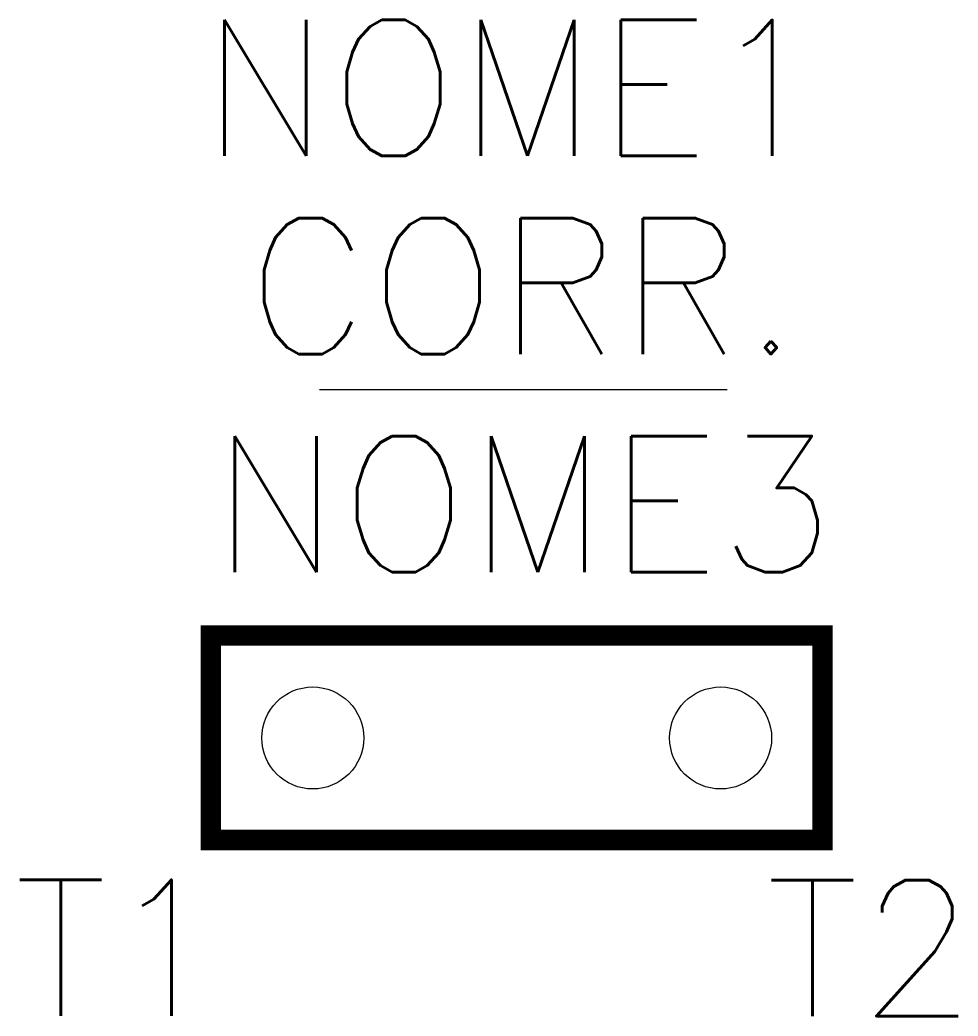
# Model space of a CAD drawing. Extents: x 317.3 to 331.1, y 184.8 to 199.4.
import ezdxf
from ezdxf.enums import TextEntityAlignment as Align

# ---------------------------------------------------------------- set-up
doc = ezdxf.new("R2010")
doc.units = 0
doc.header["$MEASUREMENT"] = 0
doc.layers.get('0').update_dxf_attribs({"linetype": 'CONTINUOUS'})
doc.styles.add('ROMANS', font='romans')

msp = doc.modelspace()

# ---------------------------------------------------------------- linework, layer by layer
msp.add_line((321.726, 194.013), (327.725, 194.013))
at = {"color": 5, "const_width": 0.3}
msp.add_lwpolyline([(329.128, 190.397), (320.128, 190.397), (320.128, 187.39), (329.128, 187.39)], close=True, dxfattribs=at)
at = {"color": 7}
for centre in [(321.628, 188.89), (327.628, 188.89)]:
    msp.add_circle(centre, 0.75, dxfattribs=at)

# ---------------------------------------------------------------- texts
at = {"lineweight": -3, "style": 'ROMANS'}
for tag, text, p in [('NOME1', 'NOME1', (324.572, 198.45)), ('CORR.', 'CORR.', (324.725, 195.536)), ('NOME3', 'NOME3', (324.725, 192.329))]:
    msp.add_attdef(tag, text=text, height=2, dxfattribs=at).set_placement(p, align=Align.MIDDLE_CENTER)
for tag, text, p in [('T1', 'T1', (320.32, 185.804)), ('T2', 'T2', (331.378, 185.8))]:
    msp.add_attdef(tag, text=text, height=2, dxfattribs=at).set_placement(p, align=Align.MIDDLE_RIGHT)

doc.saveas('drawing.dxf')
